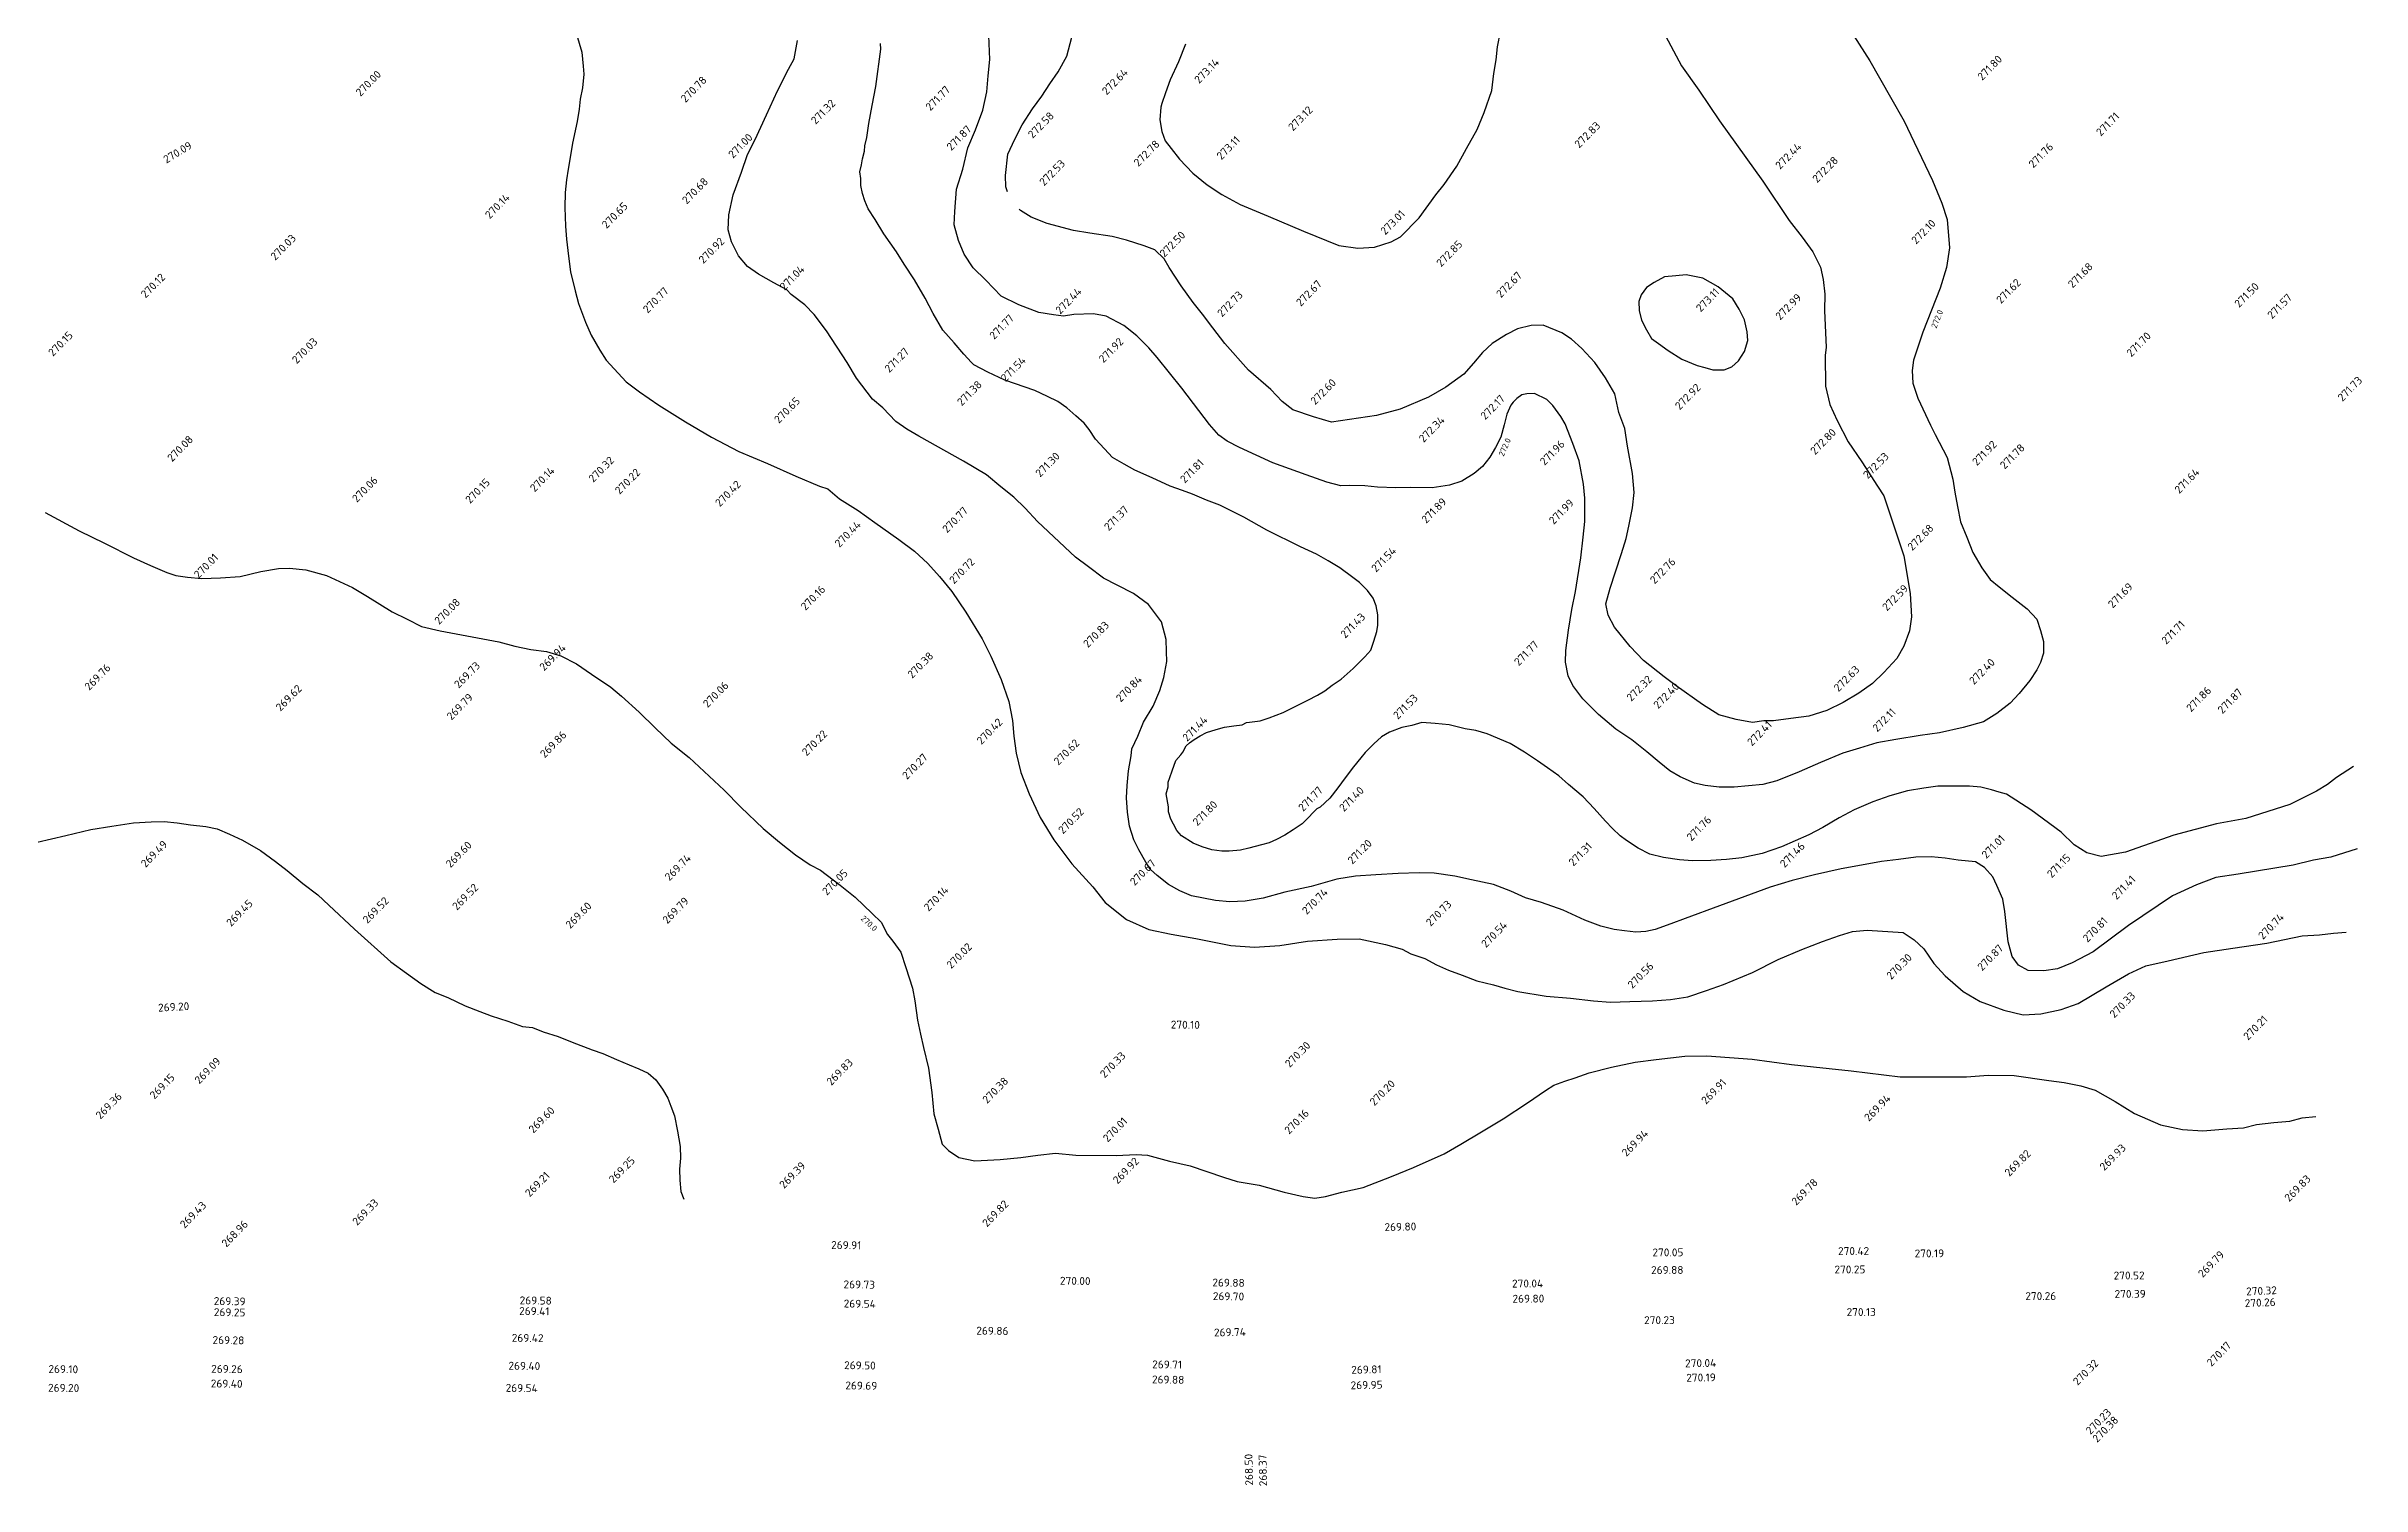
# Model space of a CAD drawing. Header units: metres. Extents: x 36952 to 37841, y 34980 to 35683.
# Drawn here: x 37544.9 to 37839, y 34985.1 to 35167.9 of the extents above; entities that cross this region are included whole.
import ezdxf

# ---------------------------------------------------------------- set-up
doc = ezdxf.new("R2010")
doc.units = ezdxf.units.M
doc.header["$LTSCALE"] = 5
doc.layers.add('Линии горизонталей', color=7, linetype='Continuous')
doc.layers.add('Отметки', color=7, linetype='Continuous')
doc.styles.get("Standard").update_dxf_attribs({"font": 'simplex.shx'})

msp = doc.modelspace()

# ---------------------------------------------------------------- linework, layer by layer
at = {"layer": 'Линии горизонталей', "color": 42, "lineweight": 30}
for points, elevation in [([(37612.24, 35169.4), (37612.92, 35167.11), (37613.09, 35165.33), (37613.2, 35164.32), (37613.01, 35162.58), (37612.71, 35161.16), (37612.57, 35159.88), (37612.32, 35158.3), (37611.73, 35155.55), (37611.44, 35153.72), (37611.2, 35152.24), (37611, 35150.91), (37610.81, 35149.28), (37610.77, 35147.4), (37610.84, 35145.01), (37610.96, 35143.38), (37611.23, 35141.19), (37611.5, 35139.21), (37612.07, 35136.82), (37612.49, 35135.2), (37613.38, 35132.81), (37614.1, 35131.19), (37615.23, 35129.26), (37616.01, 35127.99), (37618.57, 35125.26), (37620.26, 35124), (37622.72, 35122.29), (37626.09, 35120.18), (37629.41, 35118.22), (37632.89, 35116.41), (37636.51, 35114.86), (37640.09, 35113.26), (37643.1, 35112.01), (37644.17, 35111.66), (37645.66, 35110.4), (37648.01, 35108.89), (37650.16, 35107.38), (37653.18, 35105.21), (37655.17, 35103.75), (37656.86, 35102.18), (37658.35, 35100.51), (37659.94, 35098.64), (37661.69, 35096.01), (37663.8, 35092.61), (37664.89, 35090.43), (37666.18, 35087.44), (37667.17, 35084.65), (37667.65, 35082.26), (37667.81, 35080.27), (37668.08, 35078.09), (37668.71, 35075.65), (37669.75, 35072.91), (37671.15, 35069.91), (37672.9, 35067.08), (37675.16, 35064.04), (37677.83, 35061.11), (37679.42, 35059.13), (37682.13, 35056.97), (37684.94, 35055.7), (37687.77, 35055.12), (37690.94, 35054.54), (37695.36, 35053.67), (37698.36, 35053.44), (37701.6, 35053.65), (37705.11, 35054.23), (37708.87, 35054.46), (37711.67, 35054.53), (37714.99, 35053.8), (37717.13, 35053.2), (37718.25, 35052.6), (37720.02, 35052), (37721.47, 35051.23), (37723.01, 35050.54), (37724.74, 35049.89), (37726.61, 35049.2), (37728.72, 35048.68), (37730.16, 35048.24), (37731.82, 35047.84), (37735.41, 35047.24), (37738.51, 35046.98), (37741.44, 35046.63), (37743.59, 35046.48), (37746.03, 35046.54), (37748.91, 35046.64), (37751.22, 35046.82), (37753.41, 35047.13), (37755.8, 35047.97), (37757.94, 35048.73), (37761.64, 35050.24), (37764.89, 35051.88), (37767.89, 35053.18), (37770.53, 35054.19), (37772.67, 35054.95), (37774.32, 35055.45), (37776.21, 35055.63), (37780.76, 35055.33), (37782.18, 35054.37), (37783.37, 35053.25), (37784.67, 35051.4), (37786.12, 35049.8), (37788.37, 35047.84), (37790.56, 35046.57), (37793.54, 35045.44), (37796.02, 35044.88), (37798.25, 35044.98), (37800.85, 35045.53), (37802.99, 35046.29), (37806.56, 35048.42), (37809.4, 35050.05), (37811.58, 35051.1), (37814.42, 35051.74), (37818.96, 35052.77), (37822.63, 35053.33), (37826.95, 35053.98), (37831.45, 35054.88), (37833.63, 35055.02), (37835.41, 35055.24), (37837.02, 35055.37)], 270.5), ([(37773.83, 35170.27), (37776.52, 35166.02), (37779.15, 35161.42), (37780.9, 35158.37), (37782.16, 35155.68), (37784.5, 35150.84), (37785.69, 35147.95), (37786.34, 35145.88), (37786.66, 35142.27), (37786.28, 35139.78), (37785.47, 35137.13), (37783.27, 35131.56), (37782.07, 35128.01), (37781.89, 35126.71), (37782.01, 35125.09), (37782.61, 35123.18), (37784.24, 35119.76), (37784.81, 35118.58), (37786.34, 35115.64), (37787.06, 35112.88), (37787.32, 35111.23), (37787.67, 35109.41), (37788.05, 35107.48), (37788.85, 35105.54), (37789.61, 35103.57), (37790.74, 35101.64), (37791.82, 35100.16), (37792.94, 35099.22), (37794.6, 35097.91), (37796.51, 35096.44), (37797.76, 35095.12), (37798.23, 35093.68), (37798.57, 35092.28), (37798.58, 35090.8), (37798.21, 35089.6), (37798.21, 35089.6), (37798.21, 35089.6), (37797.73, 35088.69), (37796.87, 35087.32), (37795.48, 35085.66), (37794.37, 35084.45), (37792.65, 35083.12), (37790.96, 35082.07), (37788.37, 35081.35), (37785.4, 35080.67), (37782.93, 35080.32), (37779.83, 35079.85), (37777.44, 35079.42), (37775.22, 35078.74), (37773.12, 35078.1), (37770.28, 35076.89), (37767.56, 35075.71), (37764.73, 35074.58), (37762.95, 35074.11), (37759.28, 35073.79), (37757.38, 35073.78), (37755.61, 35073.97), (37754.28, 35074.29), (37752.46, 35075.1), (37751.14, 35075.84), (37749.77, 35076.94), (37748.19, 35078.25), (37746.32, 35079.77), (37744.26, 35081.14), (37742.06, 35083.01), (37740.06, 35084.98), (37738.82, 35086.7), (37738.2, 35087.91), (37737.88, 35089.64), (37737.92, 35091.12), (37738.26, 35093.72), (37738.7, 35096.32), (37739.14, 35098.61), (37739.82, 35102.89), (37740.11, 35105.54), (37740.35, 35107.53), (37740.33, 35110.48), (37740.16, 35112.26), (37739.63, 35115.21), (37738.8, 35117.44), (37737.82, 35119.93), (37737.3, 35120.84), (37736.27, 35122.26), (37735.5, 35123.01), (37733.92, 35123.77), (37732.95, 35123.71), (37732.34, 35123.6), (37731.68, 35123.14), (37731.23, 35122.68), (37730.93, 35122.27), (37730.43, 35121.15), (37730.08, 35119.77), (37729.68, 35118.24), (37728.98, 35116.91), (37728.28, 35115.68), (37727.32, 35114.51), (37726.26, 35113.63), (37724.69, 35112.65), (37723.16, 35112.13), (37720.93, 35111.81), (37718.23, 35111.84), (37716.34, 35111.78), (37714, 35111.86), (37712.37, 35112.06), (37710.49, 35112.09), (37709.32, 35112.03), (37707.58, 35112.53), (37704.93, 35113.43), (37700.7, 35114.97), (37696.46, 35116.93), (37694.92, 35117.73), (37693.85, 35118.49), (37692.67, 35119.85), (37691.28, 35121.62), (37689.12, 35124.46), (37685.99, 35128.35), (37684.96, 35129.57), (37683.42, 35131.08), (37681.79, 35132.39), (37679.54, 35133.6), (37677.91, 35133.89), (37675.41, 35133.82), (37674.09, 35133.61), (37672.82, 35133.75), (37670.98, 35134.05), (37668.43, 35135.05), (37666.18, 35136.15), (37664.24, 35138.17), (37662.65, 35139.74), (37661.51, 35141.46), (37660.79, 35143.18), (37660.21, 35145.17), (37660.3, 35146.9), (37660.54, 35149.7), (37661.33, 35152.25), (37661.97, 35154.95), (37662.92, 35157.25), (37663.87, 35159.75), (37664.37, 35162.09), (37664.55, 35164.13), (37664.74, 35166.17), (37664.62, 35169.22)], 272), ([(37667, 35149.39), (37666.8, 35150), (37666.73, 35151.47), (37667.04, 35154.15), (37667.92, 35156.08), (37668.85, 35157.89), (37670.16, 35159.91), (37671.35, 35161.55), (37672.37, 35163.1), (37673.43, 35164.61), (37674.53, 35166.59), (37675.15, 35169.03)], 272.5), ([(37750.59, 35169.19), (37752.6, 35165.39), (37754.81, 35162.3), (37757.44, 35158.4), (37762.94, 35150.75), (37766.28, 35145.74), (37767.93, 35143.61), (37769.31, 35141.74), (37770.25, 35139.81), (37770.61, 35138.24), (37770.83, 35136.4), (37770.79, 35134.32), (37770.98, 35129.59), (37770.84, 35128.62), (37770.92, 35124.7), (37771.44, 35122.36), (37772.37, 35120.33), (37773.77, 35117.64), (37775.52, 35115.11), (37777.52, 35112.02), (37778.29, 35110.79), (37779.51, 35107.21), (37780.86, 35103.17), (37781.64, 35098.39), (37781.83, 35095.42), (37781.55, 35093.64), (37780.86, 35091.7), (37779.97, 35090.12), (37778.29, 35088.34), (37776.85, 35086.96), (37775.13, 35085.71), (37773.16, 35084.54), (37771.06, 35083.5), (37768.79, 35082.78), (37766.48, 35082.51), (37764.3, 35082.21), (37763.06, 35082.2), (37761.62, 35081.98), (37759.55, 35082.38), (37757.36, 35082.98), (37755.28, 35084.29), (37751.92, 35086.63), (37750.4, 35087.8), (37747.77, 35089.88), (37746.09, 35091.62), (37744.1, 35094.09), (37743.31, 35095.63), (37743, 35097.04), (37743.55, 35099.06), (37744.22, 35101.12), (37744.97, 35103.44), (37745.6, 35105.37), (37745.93, 35106.91), (37746.39, 35109.27), (37746.59, 35111.2), (37746.4, 35113.6), (37745.73, 35117.07), (37745.41, 35119.34), (37744.67, 35121.34), (37744.14, 35123.74), (37742.97, 35125.74), (37741.58, 35127.71), (37739.94, 35129.49), (37738.65, 35130.68), (37737.4, 35131.49), (37735.03, 35132.46), (37733.53, 35132.4), (37731.78, 35132), (37730.37, 35131.27), (37728.58, 35130.14), (37727.35, 35128.97), (37726.2, 35127.64), (37724.97, 35126.21), (37722.67, 35124.57), (37720.49, 35123.31), (37716.86, 35121.78), (37713.87, 35120.99), (37710.44, 35120.45), (37708.17, 35120.13), (37705.86, 35120.8), (37703.24, 35121.68), (37701.9, 35122.75), (37700.43, 35124.28), (37697.59, 35126.74), (37694.61, 35130.1), (37693.09, 35132.11), (37691.75, 35133.85), (37690.58, 35135.34), (37689.07, 35137.43), (37687.55, 35139.78), (37686.88, 35140.88), (37685.72, 35142.03), (37684.34, 35142.54), (37682.13, 35143.25), (37680.28, 35143.71), (37677.45, 35144.12), (37675.39, 35144.45), (37672.04, 35145.36), (37670.02, 35146.16), (37668.65, 35147.01), (37668.47, 35147.18)], 272.5), ([(37686.47, 35160.12), (37686.33, 35158.54), (37686.59, 35157.06), (37687.01, 35155.85), (37687.78, 35154.88), (37688.86, 35153.52), (37690.55, 35151.75), (37692.34, 35150.29), (37694.24, 35149.03), (37696.54, 35147.77), (37700.11, 35146.27), (37704.6, 35144.37), (37709.1, 35142.57), (37711.48, 35142.22), (37713.63, 35142.35), (37715.71, 35143.03), (37716.93, 35143.65), (37719.3, 35146.06), (37721.42, 35149.02), (37722.48, 35150.3), (37724.09, 35152.66), (37725.29, 35154.9), (37726.65, 35157.31), (37727.55, 35159.45), (37728.5, 35162.26), (37728.79, 35164.4), (37729.08, 35166.13), (37729.22, 35167.81), (37729.61, 35169.75)], 273), ([(37838.42, 35065.95), (37835.09, 35064.89), (37832.9, 35064.51), (37830.31, 35063.87), (37823.3, 35062.74), (37820.5, 35062.31), (37818.03, 35061.39), (37814.98, 35059.96), (37809.4, 35056.2), (37804.88, 35052.87), (37802.25, 35051.45), (37800.36, 35050.69), (37798.62, 35050.43), (37796.64, 35050.5), (37795.4, 35051.15), (37794.61, 35052.26), (37794.1, 35054.15), (37793.7, 35057.99), (37793.44, 35059.55), (37792.68, 35061.28), (37792.14, 35062.39), (37791.1, 35063.57), (37789.97, 35064.29), (37787.75, 35064.51), (37786.1, 35064.74), (37784.32, 35064.94), (37782.38, 35064.88), (37780.19, 35064.58), (37778.01, 35064.35), (37775.49, 35063.88), (37772.9, 35063.41), (37769.52, 35062.64), (37766.68, 35061.92), (37763.87, 35061.07), (37760.66, 35059.89), (37757.45, 35058.71), (37753.09, 35057.11), (37751.24, 35056.4), (37749.26, 35055.72), (37748.07, 35055.43), (37746.79, 35055.37), (37745.38, 35055.53), (37744.06, 35055.69), (37742.36, 35056.13), (37740.34, 35056.9), (37737.56, 35058.16), (37734.83, 35059.13), (37732.8, 35059.73), (37730.94, 35060.58), (37728.75, 35061.43), (37725.92, 35062.02), (37723.83, 35062.46), (37721.18, 35062.85), (37719.3, 35062.89), (37716.6, 35062.82), (37713.8, 35062.64), (37711.21, 35062.47), (37708.82, 35062.1), (37705.57, 35061.16), (37702.21, 35060.42), (37699.47, 35059.69), (37697.18, 35059.31), (37695.25, 35059.2), (37693.42, 35059.39), (37691.89, 35059.68), (37690.36, 35059.98), (37688.88, 35060.63), (37687.45, 35061.43), (37686.01, 35062.54), (37685.14, 35063.3), (37684.58, 35064.26), (37683.7, 35065.83), (37683.03, 35067.1), (37682.51, 35068.83), (37682.24, 35070.61), (37682.12, 35072.44), (37682.21, 35073.97), (37682.35, 35075.85), (37682.7, 35077.74), (37682.79, 35078.65), (37683.54, 35080.24), (37684.29, 35082.02), (37685.5, 35084.07), (37686.35, 35086.06), (37686.85, 35087.69), (37687.24, 35089.73), (37687.18, 35091), (37687.17, 35092.53), (37686.54, 35094.76), (37684.9, 35096.99), (37683, 35098.35), (37680.91, 35099.41), (37679.17, 35100.31), (37677.28, 35101.77), (37675.64, 35102.98), (37670.82, 35107.53), (37669.23, 35109.19), (37667.8, 35110.61), (37666.16, 35111.92), (37664.31, 35113.43), (37661.4, 35115.19), (37655.73, 35118.36), (37654.19, 35119.26), (37652.81, 35120.22), (37651.17, 35121.94), (37649.84, 35123.05), (37647.83, 35125.73), (37646.65, 35127.71), (37644.02, 35131.71), (37642.43, 35133.79), (37641.25, 35135.05), (37639.51, 35136.36), (37638.95, 35136.92), (37637.31, 35137.82), (37635.37, 35138.93), (37633.99, 35139.88), (37632.81, 35141.25), (37631.93, 35143.02), (37631.51, 35144.55), (37631.6, 35146.48), (37632.14, 35148.98), (37633.19, 35151.89), (37633.99, 35154.14), (37634.94, 35156.03), (37636.39, 35159.14), (37637.8, 35162.2), (37639.2, 35164.96), (37639.9, 35166.29), (37640.34, 35168.59)], 271), ([(37837.98, 35076.39), (37835.8, 35075.01), (37834.65, 35074.1), (37833.25, 35073.26), (37829.9, 35071.59), (37824.28, 35069.81), (37820.57, 35069.12), (37815.13, 35067.68), (37809, 35065.53), (37805.91, 35064.97), (37804.09, 35065.45), (37802.47, 35066.47), (37800.85, 35068.07), (37796.99, 35070.89), (37793.88, 35072.89), (37792.97, 35073.13), (37791.98, 35073.45), (37790.65, 35073.77), (37789.21, 35073.89), (37787.84, 35073.89), (37786.07, 35073.9), (37785.16, 35073.91), (37783.39, 35073.64), (37781.33, 35073.29), (37779.06, 35072.66), (37776.92, 35071.9), (37774.53, 35070.89), (37772.64, 35069.89), (37770.55, 35068.67), (37768.78, 35067.71), (37765.32, 35066.2), (37762.85, 35065.36), (37760.26, 35064.8), (37758.32, 35064.58), (37756.34, 35064.48), (37753.99, 35064.43), (37752.37, 35064.54), (37750.31, 35064.85), (37748.57, 35065.25), (37747.12, 35066.03), (37745.63, 35067.01), (37744.8, 35067.58), (37743.85, 35068.53), (37742.97, 35069.46), (37741.51, 35071.06), (37740.1, 35072.54), (37738.25, 35074.12), (37737.02, 35075.23), (37735.59, 35076.24), (37734.31, 35077.1), (37732.67, 35078.2), (37730.83, 35079.31), (37727.92, 35080.56), (37726.5, 35080.96), (37725.12, 35081.2), (37723.08, 35081.7), (37721.3, 35081.84), (37719.62, 35081.98), (37718.35, 35081.61), (37717.08, 35081.35), (37715.5, 35080.78), (37714.49, 35080.16), (37713.53, 35079.28), (37713.02, 35078.77), (37712.42, 35078.16), (37711.86, 35077.49), (37710.95, 35076.36), (37709.9, 35074.98), (37708.94, 35073.7), (37707.93, 35072.37), (37706.72, 35071.24), (37706.31, 35071.04), (37705.75, 35070.47), (37705.3, 35070.01), (37704.44, 35069.14), (37703.28, 35068.37), (37702.21, 35067.7), (37701.15, 35067.13), (37700.23, 35066.72), (37699.27, 35066.46), (37698.46, 35066.25), (37697.64, 35066.04), (37696.58, 35065.77), (37695.15, 35065.66), (37694.24, 35065.66), (37692.96, 35065.8), (37691.74, 35066.2), (37690.56, 35066.65), (37689.08, 35067.6), (37688.52, 35068.26), (37688.1, 35069.07), (37687.74, 35069.73), (37687.43, 35070.64), (37687.43, 35071.26), (37687.16, 35072.93), (37687.41, 35073.8), (37687.4, 35074.41), (37687.6, 35075.02), (37687.9, 35075.84), (37688.4, 35077.17), (37689.01, 35077.88), (37689.26, 35078.24), (37689.71, 35079.01), (37690.11, 35079.42), (37690.72, 35079.83), (37691.48, 35080.29), (37692.29, 35080.71), (37693.51, 35081.12), (37694.58, 35081.39), (37695.75, 35081.55), (37696.82, 35081.71), (37697.37, 35081.97), (37697.73, 35082.02), (37699.1, 35082.18), (37700.22, 35082.6), (37702, 35083.27), (37703.52, 35084), (37705.14, 35084.82), (37706.36, 35085.44), (37707.32, 35086.01), (37708.23, 35086.73), (37709.4, 35087.5), (37710.91, 35088.83), (37711.87, 35089.81), (37712.38, 35090.32), (37713.14, 35091.19), (37713.53, 35092.31), (37713.93, 35093.54), (37714.03, 35094.35), (37714.02, 35095.68), (37713.81, 35096.8), (37713.44, 35097.76), (37712.72, 35098.77), (37711.7, 35099.78), (37710.88, 35100.39), (37709.19, 35101.65), (37707.71, 35102.5), (37706.23, 35103.36), (37704.23, 35104.31), (37699.94, 35106.42), (37697.03, 35108.07), (37695.4, 35108.88), (37693.97, 35109.58), (37692.28, 35110.23), (37690.49, 35110.98), (37689.22, 35111.43), (37687.64, 35111.98), (37685.39, 35113.08), (37683.19, 35114.03), (37681.81, 35114.78), (37680.33, 35115.64), (37679.3, 35116.75), (37678.18, 35117.96), (37677.35, 35119.18), (37676.74, 35119.99), (37675.66, 35120.95), (37674.53, 35121.96), (37673.41, 35122.76), (37672.08, 35123.37), (37670.45, 35124.17), (37666.67, 35125.46), (37664.52, 35126.47), (37662.74, 35127.42), (37662.43, 35127.72), (37661.45, 35128.78), (37660.22, 35130.2), (37658.78, 35131.82), (37657.55, 35133.95), (37656.52, 35135.87), (37655.17, 35138.21), (37653.89, 35140.18), (37652.91, 35141.75), (37651.31, 35144.03), (37650.18, 35145.86), (37649.31, 35147.22), (37648.89, 35148.24), (37648.58, 35149.15), (37648.37, 35150.17), (37648.36, 35151.08), (37648.25, 35151.9), (37648.45, 35152.82), (37648.6, 35153.58), (37648.85, 35154.55), (37648.89, 35155.21), (37649.14, 35156.28), (37649.38, 35158.07), (37649.82, 35160.36), (37650.26, 35162.75), (37650.89, 35167.49), (37650.88, 35168.2)], 271.5), ([(37689.62, 35168.13), (37688.72, 35165.89), (37687.67, 35163.59), (37687.07, 35161.95), (37686.62, 35160.58), (37686.47, 35160.12)], 273), ([(37760.6, 35129.1), (37761.05, 35130.48), (37760.94, 35131.6), (37760.63, 35133.11), (37759.95, 35134.5), (37759.13, 35135.81), (37757.28, 35137.32), (37755.34, 35138.43), (37753.2, 35138.82), (37751.88, 35138.71), (37750.45, 35138.6), (37749.14, 35137.88), (37748.17, 35137.21), (37747.47, 35136.29), (37747.17, 35135.47), (37747.23, 35134.3), (37747.54, 35133.08), (37748.16, 35131.86), (37748.78, 35130.75), (37749.7, 35130.14), (37750.93, 35129.24), (37752.67, 35128.13), (37754.61, 35127.33), (37755.58, 35127.08), (37756.6, 35126.78), (37758.02, 35126.79), (37758.99, 35127.16), (37759.85, 35127.93), (37760.6, 35129.1)], 273), ([(37544.78, 35108.66), (37549.09, 35106.31), (37552.3, 35104.76), (37555.99, 35102.92), (37558.14, 35101.94), (37560.2, 35101.04), (37561.35, 35100.67), (37562.83, 35100.44), (37564.64, 35100.27), (37567.03, 35100.38), (37569.55, 35100.54), (37572.17, 35101.18), (37574.41, 35101.53), (37575.8, 35101.59), (37577.85, 35101.36), (37580.48, 35100.67), (37583.78, 35099.12), (37585.7, 35097.99), (37588.82, 35096.05), (37590.73, 35095.11), (37592.55, 35094.17), (37594.94, 35093.62), (37599.67, 35092.74), (37602.39, 35092.24), (37604.4, 35091.68), (37606.46, 35091.27), (37608.46, 35091), (37610.28, 35090.44), (37612.24, 35089.45), (37614.16, 35088.13), (37616.61, 35086.47), (37617.95, 35085.34), (37620.21, 35083.3), (37622.23, 35081.31), (37624.29, 35079.37), (37626.55, 35077.53), (37631.02, 35073.41), (37633.13, 35071.23), (37635.97, 35068.53), (37638.03, 35066.78), (37640.05, 35065.17), (37641.92, 35063.9), (37643.26, 35063.24), (37645.75, 35061.35), (37647.63, 35059.79), (37649.79, 35057.75), (37650.94, 35056.62), (37651.76, 35055.05), (37652.44, 35054.2), (37653.45, 35052.82), (37654.08, 35050.87), (37654.91, 35048.25), (37655.21, 35046.63), (37655.56, 35044.2), (37655.96, 35042.39), (37656.31, 35040.72), (37656.95, 35038.1), (37657.4, 35035), (37657.66, 35032.29), (37658.2, 35030.33), (37658.69, 35028.43), (37659.5, 35027.62), (37660.8, 35026.73), (37662.85, 35026.31), (37666.05, 35026.48), (37668.67, 35026.74), (37670.86, 35027.04), (37673.1, 35027.29), (37675.68, 35027.03), (37680.79, 35027.01), (37683.36, 35027.13), (37684.8, 35027.04), (37687.57, 35026.3), (37690.2, 35025.7), (37694.45, 35024.25), (37696.18, 35023.69), (37698.95, 35023.23), (37702.15, 35022.35), (37704.54, 35021.8), (37706.05, 35021.6), (37707.37, 35021.78), (37709.47, 35022.33), (37712.19, 35022.93), (37715.77, 35024.32), (37718.57, 35025.49), (37722.47, 35027.21), (37724.57, 35028.42), (37727.2, 35030.01), (37729.95, 35031.64), (37733.04, 35033.69), (37735.34, 35035.27), (37736.4, 35035.94), (37737.8, 35036.45), (37739.12, 35036.87), (37740.89, 35037.5), (37743.73, 35038.22), (37746.74, 35038.86), (37749.38, 35039.21), (37753.05, 35039.61), (37755.82, 35039.67), (37761.6, 35039.22), (37766.6, 35038.56), (37774.16, 35037.74), (37780.4, 35037.01), (37788.82, 35036.98), (37791.58, 35037.21), (37794.88, 35037.15), (37799.26, 35036.52), (37801.2, 35036.25), (37803.35, 35035.85), (37805.17, 35035.29), (37807.7, 35033.86), (37810.15, 35032.35), (37813.46, 35030.89), (37816.23, 35030.29), (37818.83, 35030.15), (37821.88, 35030.37), (37823.99, 35030.51), (37825.64, 35030.94), (37827.83, 35031.18), (37829.89, 35031.34), (37831.45, 35031.77), (37833.18, 35031.94)], 270), ([(37543.73, 35066.77), (37547.38, 35067.64), (37550.58, 35068.39), (37553.23, 35068.81), (37555.96, 35069.23), (37558.24, 35069.37), (37559.89, 35069.42), (37561.54, 35069.23), (37563.23, 35069), (37565.15, 35068.78), (37566.6, 35068.47), (37568.17, 35067.8), (37569.83, 35067.05), (37572.12, 35065.74), (37574.02, 35064.35), (37575.51, 35063.19), (37577.49, 35061.56), (37579.39, 35060.09), (37580.81, 35058.77), (37584.04, 35055.75), (37588.65, 35051.6), (37590.67, 35050.17), (37592.48, 35048.86), (37594.3, 35047.71), (37595.91, 35047.08), (37598.13, 35046.01), (37599.98, 35045.3), (37601.43, 35044.75), (37603.52, 35044.04), (37605.41, 35043.38), (37606.66, 35043.26), (37608.03, 35042.71), (37609.92, 35042.12), (37611.69, 35041.41), (37614.23, 35040.43), (37615.59, 35039.96), (37617.33, 35039.21), (37618.94, 35038.5), (37620.15, 35038.02), (37621.35, 35037.47), (37622.32, 35036.59), (37623.18, 35035.43), (37623.87, 35034.28), (37624.24, 35033.27), (37624.69, 35032.03), (37625.1, 35030.11), (37625.4, 35028.14), (37625.45, 35026.66), (37625.34, 35025.25), (37625.39, 35023.85), (37625.52, 35022.44), (37625.89, 35021.44)], 269.5)]:
    msp.add_lwpolyline(points, dxfattribs=dict(at, elevation=elevation))

# ---------------------------------------------------------------- texts
for s, rotation, p in [('272.0', 68.0189, (37784.98, 35131.99)), ('272.0', 66.3189, (37730.02, 35115.72)), ('270.0', 317.3189, (37648.29, 35057.01))]:
    msp.add_text(s, height=0.75, rotation=rotation, dxfattribs=at).set_placement(p)
at = {"layer": 'Отметки', "color": 7}
for s, rotation, p in [('273.14', 45.4189, (37691.33, 35163.05)), ('271.80', 45.4189, (37790.8, 35163.45)), ('270.00', 45.4189, (37584.81, 35161.43)), ('270.78', 45.4189, (37626.1, 35160.64)), ('271.77', 45.4189, (37657.19, 35159.59)), ('272.64', 45.4189, (37679.59, 35161.61)), ('271.32', 45.4189, (37642.63, 35157.87)), ('273.12', 45.4189, (37703.25, 35157.03)), ('271.87', 45.4189, (37659.86, 35154.53)), ('272.58', 45.4189, (37670.19, 35156.09)), ('272.83', 45.4189, (37739.61, 35154.86)), ('271.71', 45.4189, (37805.87, 35156.37)), ('270.09', 31.0189, (37560.15, 35152.95)), ('271.00', 45.4189, (37632.13, 35153.56)), ('272.78', 45.4189, (37683.63, 35152.52)), ('273.11', 45.4189, (37694.16, 35153.37)), ('272.44', 45.4189, (37765.13, 35152.16)), ('271.76', 45.4189, (37797.3, 35152.33)), ('270.68', 45.4189, (37626.26, 35147.74)), ('272.53', 45.4189, (37671.64, 35150.06)), ('272.28', 45.4189, (37769.83, 35150.46)), ('270.14', 45.4189, (37601.23, 35145.88)), ('270.65', 45.4189, (37616.07, 35144.64)), ('273.01', 45.4189, (37714.97, 35143.83)), ('272.10', 45.4189, (37782.41, 35142.65)), ('270.03', 45.4189, (37573.98, 35140.61)), ('270.92', 45.4189, (37628.37, 35140.18)), ('272.50', 45.4189, (37686.93, 35140.99)), ('272.85', 45.4189, (37722.07, 35139.77)), ('271.04', 45.4189, (37638.67, 35136.78)), ('271.68', 45.4189, (37802.29, 35137.08)), ('270.12', 45.4189, (37557.51, 35135.8)), ('270.77', 45.4189, (37621.29, 35133.89)), ('272.44', 45.4189, (37673.69, 35133.76)), ('272.73', 45.4189, (37694.24, 35133.4)), ('272.67', 45.4189, (37704.25, 35134.76)), ('272.67', 45.4189, (37729.67, 35135.84)), ('273.11', 45.4189, (37755.05, 35134.04)), ('272.99', 45.4189, (37765.14, 35133.02)), ('271.62', 45.4189, (37793.19, 35135.09)), ('271.50', 45.4189, (37823.44, 35134.6)), ('271.57', 45.4189, (37827.62, 35133.16)), ('271.77', 45.4189, (37665.3, 35130.56)), ('270.15', 45.4189, (37545.75, 35128.4)), ('270.03', 45.4189, (37576.71, 35127.47)), ('271.92', 45.4189, (37679.19, 35127.58)), ('271.70', 45.4189, (37809.74, 35128.34)), ('271.27', 45.4189, (37651.98, 35126.35)), ('271.54', 45.4189, (37666.75, 35125.17)), ('271.38', 45.4189, (37661.19, 35122.11)), ('272.60', 45.4189, (37706.08, 35122.25)), ('272.92', 45.4189, (37752.38, 35121.62)), ('271.73', 45.4189, (37836.56, 35122.69)), ('270.65', 45.4189, (37637.96, 35119.89)), ('272.17', 45.4189, (37727.67, 35120.35)), ('272.34', 45.4189, (37719.85, 35117.47)), ('272.80', 45.4189, (37769.57, 35115.91)), ('270.08', 45.4189, (37560.87, 35115.02)), ('271.30', 45.4189, (37671.14, 35113.07)), ('271.96', 45.4189, (37735.22, 35114.56)), ('272.53', 45.4189, (37776.27, 35112.87)), ('271.92', 45.4189, (37790.13, 35114.52)), ('271.78', 45.4189, (37793.66, 35114.09)), ('270.06', 45.4189, (37584.35, 35109.86)), ('270.15', 45.4189, (37598.73, 35109.71)), ('270.14', 45.4189, (37606.94, 35111.19)), ('270.32', 45.4189, (37614.38, 35112.4)), ('270.22', 45.4189, (37617.73, 35110.88)), ('271.81', 45.4189, (37689.52, 35112.3)), ('271.64', 45.4189, (37815.84, 35110.98)), ('270.42', 45.4189, (37630.46, 35109.3)), ('271.89', 45.4189, (37720.18, 35107.2)), ('271.99', 45.4189, (37736.37, 35107.06)), ('270.44', 45.4189, (37645.65, 35104.15)), ('270.77', 45.4189, (37659.32, 35105.98)), ('271.37', 45.4189, (37679.86, 35106.26)), ('272.68', 45.4189, (37781.92, 35103.73)), ('271.54', 45.4189, (37713.81, 35100.99)), ('270.01', 45.4189, (37564.25, 35100.21)), ('270.72', 45.4189, (37660.2, 35099.5)), ('272.76', 45.4189, (37749.2, 35099.51)), ('270.16', 45.4189, (37641.34, 35096.15)), ('272.59', 45.4189, (37778.7, 35096.07)), ('271.69', 45.4189, (37807.38, 35096.44)), ('270.08', 45.4189, (37594.8, 35094.34)), ('271.43', 45.4189, (37709.89, 35092.61)), ('270.83', 45.4189, (37677.21, 35091.41)), ('271.77', 45.4189, (37731.94, 35089.11)), ('271.71', 45.4189, (37814.18, 35091.83)), ('269.76', 45.4189, (37550.36, 35085.98)), ('269.73', 45.4189, (37597.3, 35086.26)), ('269.94', 45.4189, (37608.14, 35088.46)), ('270.38', 45.4189, (37654.89, 35087.52)), ('272.40', 45.4189, (37789.75, 35086.71)), ('269.62', 45.4189, (37574.65, 35083.34)), ('270.06', 45.4189, (37628.91, 35083.8)), ('270.84', 45.4189, (37681.37, 35084.5)), ('272.32', 45.4189, (37746.23, 35084.59)), ('272.40', 45.4189, (37749.64, 35083.65)), ('272.63', 45.4189, (37772.55, 35085.81)), ('271.86', 45.4189, (37817.33, 35083.25)), ('269.79', 45.4189, (37596.37, 35082.21)), ('271.53', 45.4189, (37716.58, 35082.32)), ('272.11', 45.4189, (37777.47, 35080.71)), ('271.87', 45.4189, (37821.31, 35083.02)), ('269.86', 45.4189, (37608.22, 35077.42)), ('270.22', 45.4189, (37641.48, 35077.66)), ('270.42', 45.4189, (37663.69, 35079.11)), ('271.44', 45.4189, (37689.82, 35079.49)), ('272.41', 45.4189, (37761.55, 35078.92)), ('270.27', 45.4189, (37654.22, 35074.67)), ('270.62', 45.4189, (37673.47, 35076.48)), ('271.80', 45.4189, (37691.12, 35068.78)), ('271.77', 45.4189, (37704.53, 35070.61)), ('271.40', 45.4189, (37709.73, 35070.58)), ('270.52', 45.4189, (37674.04, 35067.75)), ('271.76', 45.4189, (37753.87, 35066.86)), ('269.49', 45.4189, (37557.52, 35063.5)), ('269.60', 45.4189, (37596.25, 35063.46)), ('271.20', 45.4189, (37710.8, 35063.91)), ('271.31', 45.4189, (37738.87, 35063.67)), ('271.46', 45.4189, (37765.71, 35063.48)), ('271.01', 45.4189, (37791.33, 35064.63)), ('269.74', 45.4189, (37624.06, 35061.8)), ('270.05', 45.4189, (37644.05, 35059.96)), ('270.67', 45.4189, (37683.15, 35061.2)), ('271.15', 45.4189, (37799.63, 35062.18)), ('269.52', 45.4189, (37597.06, 35058.07)), ('270.14', 45.4189, (37656.97, 35057.93)), ('270.74', 45.4189, (37705.01, 35057.51)), ('271.41', 45.4189, (37807.87, 35059.42)), ('269.45', 45.4189, (37568.37, 35056)), ('269.52', 45.4189, (37585.7, 35056.38)), ('269.60', 45.4189, (37611.46, 35055.74)), ('269.79', 45.4189, (37623.78, 35056.34)), ('270.73', 45.4189, (37720.75, 35056.02)), ('270.81', 45.4189, (37804.18, 35054)), ('270.74', 45.4189, (37826.46, 35054.35)), ('270.54', 45.4189, (37727.77, 35053.31)), ('270.02', 45.4189, (37659.85, 35050.63)), ('270.56', 45.4189, (37746.37, 35048.12)), ('270.30', 45.4189, (37779.24, 35049.26)), ('270.87', 45.4189, (37790.79, 35050.37)), ('269.20', 3.1189, (37559.13, 35045.26)), ('270.33', 45.4189, (37807.59, 35044.39)), ('270.10', 359.2189, (37687.73, 35043.13)), ('270.21', 45.4189, (37824.57, 35041.56)), ('269.09', 45.4189, (37564.34, 35036)), ('270.33', 45.4189, (37679.34, 35036.77)), ('270.30', 45.4189, (37702.84, 35038.1)), ('269.15', 45.4189, (37558.64, 35034.09)), ('269.83', 45.4189, (37644.61, 35035.81)), ('270.38', 45.4189, (37664.41, 35033.52)), ('270.20', 45.4189, (37713.6, 35033.24)), ('269.91', 45.4189, (37755.72, 35033.42)), ('269.36', 45.4189, (37551.78, 35031.54)), ('269.94', 45.4189, (37776.41, 35031.25)), ('269.60', 45.4189, (37606.77, 35029.76)), ('270.01', 45.4189, (37679.72, 35028.62)), ('270.16', 45.4189, (37702.77, 35029.62)), ('269.94', 45.4189, (37745.62, 35026.79)), ('269.82', 45.4189, (37794.25, 35024.26)), ('269.93', 45.4189, (37806.32, 35024.99)), ('269.21', 45.4189, (37606.31, 35021.66)), ('269.25', 45.4189, (37616.96, 35023.41)), ('269.39', 45.4189, (37638.61, 35022.73)), ('269.92', 45.4189, (37680.98, 35023.3)), ('269.78', 45.4189, (37767.18, 35020.59)), ('269.83', 45.4189, (37829.79, 35021.05)), ('269.43', 45.4189, (37562.48, 35017.68)), ('268.96', 45.4189, (37567.77, 35015.28)), ('269.33', 45.4189, (37584.38, 35018.04)), ('269.82', 45.4189, (37664.39, 35017.85)), ('269.91', 359.2189, (37644.59, 35015.14)), ('269.80', 1.3189, (37714.89, 35017.4)), ('269.88', 0.2189, (37748.75, 35011.95)), ('270.05', 0.2189, (37748.92, 35014.19)), ('270.25', 0.2189, (37772.04, 35012.02)), ('270.42', 0.2189, (37772.49, 35014.36)), ('270.19', 0.2189, (37782.22, 35014.06)), ('269.79', 45.4189, (37818.82, 35011.43)), ('269.73', 359.2189, (37646.16, 35010.14)), ('270.00', 359.2189, (37673.65, 35010.6)), ('269.88', 359.2189, (37693.01, 35010.37)), ('270.04', 0.2189, (37731.08, 35010.23)), ('270.52', 0.2189, (37807.5, 35011.25)), ('270.39', 0.4189, (37807.62, 35008.91)), ('270.32', 2.5189, (37824.35, 35009.23)), ('269.39', 359.2189, (37566.17, 35008.02)), ('269.25', 359.2189, (37566.18, 35006.61)), ('269.41', 359.2189, (37604.96, 35006.76)), ('269.58', 359.2189, (37605.02, 35008.11)), ('269.54', 359.2189, (37646.18, 35007.7)), ('269.70', 359.2189, (37693.07, 35008.64)), ('269.80', 0.2189, (37731.14, 35008.31)), ('270.13', 0.2189, (37773.58, 35006.61)), ('270.26', 0.2189, (37796.28, 35008.64)), ('270.26', 2.5189, (37824.17, 35007.73)), ('269.28', 359.2189, (37566.01, 35003.07)), ('269.42', 359.2189, (37604.02, 35003.35)), ('269.86', 359.2189, (37663.03, 35004.26)), ('269.74', 1.3189, (37693.23, 35004.01)), ('270.23', 0.2189, (37747.86, 35005.58)), ('270.04', 0.9189, (37753.07, 35000.1)), ('270.17', 45.4189, (37819.93, 35000.12)), ('269.10', 359.2189, (37545.17, 34999.39)), ('269.40', 359.2189, (37565.79, 34997.55)), ('269.26', 359.2189, (37565.84, 34999.41)), ('269.26', 359.2189, (37565.84, 34999.41)), ('269.40', 359.2189, (37603.6, 34999.81)), ('269.50', 359.2189, (37646.24, 34999.87)), ('269.69', 359.2189, (37646.39, 34997.3)), ('269.88', 359.2189, (37685.34, 34998.06)), ('269.71', 359.2189, (37685.37, 34999.98)), ('269.95', 1.3189, (37710.59, 34997.31)), ('269.81', 1.3189, (37710.67, 34999.27)), ('270.19', 0.9189, (37753.22, 34998.27)), ('270.32', 45.4189, (37802.93, 34997.73)), ('269.20', 359.2189, (37545.12, 34997.01)), ('269.54', 359.2189, (37603.24, 34996.99)), ('270.23', 45.4189, (37804.56, 34991.49)), ('270.38', 45.4189, (37805.41, 34990.47)), ('268.50', 91.3189, (37698.2, 34985.09)), ('268.37', 91.3189, (37699.98, 34985.01))]:
    msp.add_text(s, height=1, rotation=rotation, dxfattribs=at).set_placement(p)

doc.saveas('drawing.dxf')
